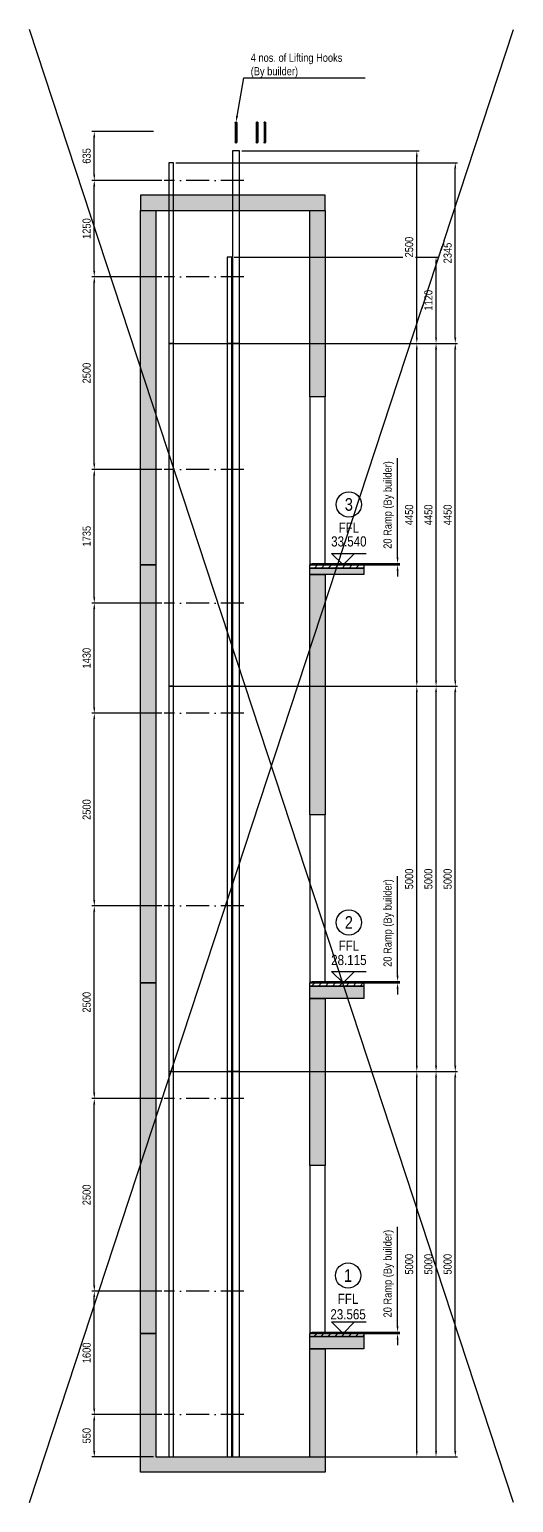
# Model space of a CAD drawing. Header units: millimetres. Extents: x -19123 to 6196, y -4552 to 15123.
# Drawn here: x -19123 to -12832, y -3994 to 15123 of the extents above; entities that cross this region are included whole.
import ezdxf
from ezdxf import colors
from ezdxf.entities.mleader import LeaderData, LeaderLine
from ezdxf.enums import TextEntityAlignment as Align
from ezdxf.math import Vec2, Vec3

# ---------------------------------------------------------------- set-up
doc = ezdxf.new("R2010")
doc.units = ezdxf.units.MM
doc.header["$MEASUREMENT"] = 0
doc.linetypes.add('ACAD_ISO10W100', pattern=[18, 12, -3, 0, -3])
doc.linetypes.add('HIDDEN', pattern=[9.525, 6.35, -3.175])
doc.layers.get('Defpoints').update_dxf_attribs({"color": 250})
for name, color, linetype in [('CONT_25', 1, 'Continuous'), ('CONT_35', 2, 'Continuous'), ('CONT_50', 5, 'Continuous'), ('CONT_70', 4, 'Continuous'), ('DASHD_35', 2, 'ACAD_ISO10W100'), ('DIM_35', 7, 'Continuous'), ('HATCH_35', 2, 'Continuous'), ('TEXT_35', 2, 'Continuous')]:
    doc.layers.add(name, color=color, linetype=linetype)
doc.styles.add('ARIAL-N', font='ARIALN.TTF')
doc.dimstyles.new('KONE_30', dxfattribs={"dimscale": 30, "dimtxt": 3.5, "dimasz": 2.5, "dimexe": 1, "dimexo": 1, "dimgap": 1.5, "dimtad": 1, "dimdec": 0, "dimzin": 0, "dimdsep": 46, "dimtxsty": 'ARIAL-N', "dimcen": 0, "dimclrd": 256, "dimclre": 256, "dimclrt": 256, "dimadec": 1, "dimazin": 3, "dimtfac": 1, "dimtdec": 0, "dimtmove": 0, "dimatfit": 0, "dimfxl": 1, "dimtfill": 1, "dimtolj": 1, "dimtzin": 0, "dimarcsym": 0})
pattern_1 = [(50, (-16480.07, -4600.6), (364.3693, -31.878), [38.1, -419.1]), (355, (-16480.07, -4600.6), (-70.487, 382.114), [30.48, -335.281]), (100.4514, (-16449.7, -4603.25), (293.8825, 350.2355), [32.38, -356.1805]), (46.1842, (-16480.07, -4499), (542.158, -84.085), [57.15, -628.65]), (96.6356, (-16434.9, -4506), (474.808, 494.852), [48.57, -534.271]), (351.184, (-16480.07, -4499), (474.808, 494.852), [45.72, -502.92]), (21, (-16429.27, -4524.4), (303.229, -204.5304), [38.1, -419.1]), (326, (-16429.27, -4524.4), (123.604, 368.376), [30.48, -335.28]), (71.4514, (-16404, -4541.44), (426.833, 163.8455), [32.38, -356.18]), (37.5, (-16480.07, -4600.6), (6.1772, 169.1101), [0, -331.216, 0, -340.36, 0, -336.55]), (7.5, (-16480.07, -4600.6), (133.6393, 200.3611), [0, -194.056, 0, -323.596, 0, -128.27]), (327.5, (-16593.35, -4600.6), (271.1812, -11.4575), [0, -127, 0, -396.24, 0, -525.78]), (317.5, (-16644.15, -4600.6), (296.2584, 50.853), [0, -165.1, 0, -263.144, 0, -373.38])]

# ---------------------------------------------------------------- blocks, each defined once
blk = doc.blocks.new('*D34')
at = {"layer": 'Defpoints', "color": 0, "transparency": 16777216}
for p in [(-16395, 1599), (-14090, 1599), (-16484, -3401)]:
    blk.add_point(p, dxfattribs=at)
at = {"layer": 'DIM_35', "lineweight": -2, "transparency": 16777216}
for p, q in [((-16365, 1599), (-14060, 1599)), ((-14090, -3326), (-14090, 1524)), ((-16454, -3401), (-14060, -3401))]:
    blk.add_line(p, q, dxfattribs=at)
at = {"layer": 'DIM_35', "transparency": 16777216}
for points in [[(-14102, 1524), (-14077, 1524), (-14090, 1599)], [(-14102, -3326), (-14077, -3326), (-14090, -3401)]]:
    blk.add_solid(points, dxfattribs=at)
at = {"layer": 'DIM_35', "transparency": 16777216, "insert": (-14189, -901), "char_height": 105, "attachment_point": 5, "rotation": 90, "style": 'ARIAL-N', "bg_fill": 3, "box_fill_scale": 1.25, "bg_fill_color": 256, "bg_fill_true_color": 13158600, "bg_fill_transparency": 0}
blk.add_mtext('\\A1;5000', dxfattribs=at)
blk = doc.blocks.new('*D35')
at = {"layer": 'Defpoints', "color": 0, "transparency": 16777216}
for p in [(-16395, 6599), (-14090, 6599), (-16484, 1599)]:
    blk.add_point(p, dxfattribs=at)
at = {"layer": 'DIM_35', "lineweight": -2, "transparency": 16777216}
for p, q in [((-16365, 6599), (-14060, 6599)), ((-14090, 1674), (-14090, 6524)), ((-16454, 1599), (-14060, 1599))]:
    blk.add_line(p, q, dxfattribs=at)
at = {"layer": 'DIM_35', "transparency": 16777216}
for points in [[(-14102, 6524), (-14077, 6524), (-14090, 6599)], [(-14102, 1674), (-14077, 1674), (-14090, 1599)]]:
    blk.add_solid(points, dxfattribs=at)
at = {"layer": 'DIM_35', "transparency": 16777216, "insert": (-14189, 4099), "char_height": 105, "attachment_point": 5, "rotation": 90, "style": 'ARIAL-N', "bg_fill": 3, "box_fill_scale": 1.25, "bg_fill_color": 256, "bg_fill_true_color": 13158600, "bg_fill_transparency": 0}
blk.add_mtext('\\A1;5000', dxfattribs=at)
blk = doc.blocks.new('*D36')
at = {"layer": 'Defpoints', "color": 0, "transparency": 16777216}
for p in [(-16395, 11049), (-14090, 11049), (-16484, 6599)]:
    blk.add_point(p, dxfattribs=at)
at = {"layer": 'DIM_35', "lineweight": -2, "transparency": 16777216}
for p, q in [((-16365, 11049), (-14060, 11049)), ((-14090, 6674), (-14090, 10974)), ((-16454, 6599), (-14060, 6599))]:
    blk.add_line(p, q, dxfattribs=at)
at = {"layer": 'DIM_35', "transparency": 16777216}
for points in [[(-14102, 10974), (-14077, 10974), (-14090, 11049)], [(-14102, 6674), (-14077, 6674), (-14090, 6599)]]:
    blk.add_solid(points, dxfattribs=at)
at = {"layer": 'DIM_35', "transparency": 16777216, "insert": (-14189, 8824), "char_height": 105, "attachment_point": 5, "rotation": 90, "style": 'ARIAL-N', "bg_fill": 3, "box_fill_scale": 1.25, "bg_fill_color": 256, "bg_fill_true_color": 13158600, "bg_fill_transparency": 0}
blk.add_mtext('\\A1;4450', dxfattribs=at)
blk = doc.blocks.new('*D38')
at = {"layer": 'Defpoints', "color": 0, "transparency": 16777216}
for p in [(-16492, 1599), (-13840, 1599), (-16552, -3401)]:
    blk.add_point(p, dxfattribs=at)
at = {"layer": 'DIM_35', "lineweight": -2, "transparency": 16777216}
for p, q in [((-16462, 1599), (-13810, 1599)), ((-13840, -3326), (-13840, 1524)), ((-16522, -3401), (-13810, -3401))]:
    blk.add_line(p, q, dxfattribs=at)
at = {"layer": 'DIM_35', "transparency": 16777216}
for points in [[(-13852, 1524), (-13827, 1524), (-13840, 1599)], [(-13852, -3326), (-13827, -3326), (-13840, -3401)]]:
    blk.add_solid(points, dxfattribs=at)
at = {"layer": 'DIM_35', "transparency": 16777216, "insert": (-13939, -901), "char_height": 105, "attachment_point": 5, "rotation": 90, "style": 'ARIAL-N', "bg_fill": 3, "box_fill_scale": 1.25, "bg_fill_color": 256, "bg_fill_true_color": 13158600, "bg_fill_transparency": 0}
blk.add_mtext('\\A1;5000', dxfattribs=at)
blk = doc.blocks.new('*D39')
at = {"layer": 'Defpoints', "color": 0, "transparency": 16777216}
for p in [(-16492, 6599), (-13840, 6599), (-16552, 1599)]:
    blk.add_point(p, dxfattribs=at)
at = {"layer": 'DIM_35', "lineweight": -2, "transparency": 16777216}
for p, q in [((-16462, 6599), (-13810, 6599)), ((-13840, 1674), (-13840, 6524)), ((-16522, 1599), (-13810, 1599))]:
    blk.add_line(p, q, dxfattribs=at)
at = {"layer": 'DIM_35', "transparency": 16777216}
for points in [[(-13852, 6524), (-13827, 6524), (-13840, 6599)], [(-13852, 1674), (-13827, 1674), (-13840, 1599)]]:
    blk.add_solid(points, dxfattribs=at)
at = {"layer": 'DIM_35', "transparency": 16777216, "insert": (-13939, 4099), "char_height": 105, "attachment_point": 5, "rotation": 90, "style": 'ARIAL-N', "bg_fill": 3, "box_fill_scale": 1.25, "bg_fill_color": 256, "bg_fill_true_color": 13158600, "bg_fill_transparency": 0}
blk.add_mtext('\\A1;5000', dxfattribs=at)
blk = doc.blocks.new('*D40')
at = {"layer": 'Defpoints', "color": 0, "transparency": 16777216}
for p in [(-16492, 11049), (-13840, 11049), (-16552, 6599)]:
    blk.add_point(p, dxfattribs=at)
at = {"layer": 'DIM_35', "lineweight": -2, "transparency": 16777216}
for p, q in [((-16462, 11049), (-13810, 11049)), ((-13840, 6674), (-13840, 10974)), ((-16522, 6599), (-13810, 6599))]:
    blk.add_line(p, q, dxfattribs=at)
at = {"layer": 'DIM_35', "transparency": 16777216}
for points in [[(-13852, 10974), (-13827, 10974), (-13840, 11049)], [(-13852, 6674), (-13827, 6674), (-13840, 6599)]]:
    blk.add_solid(points, dxfattribs=at)
at = {"layer": 'DIM_35', "transparency": 16777216, "insert": (-13939, 8824), "char_height": 105, "attachment_point": 5, "rotation": 90, "style": 'ARIAL-N', "bg_fill": 3, "box_fill_scale": 1.25, "bg_fill_color": 256, "bg_fill_true_color": 13158600, "bg_fill_transparency": 0}
blk.add_mtext('\\A1;4450', dxfattribs=at)
blk = doc.blocks.new('*D41')
at = {"layer": 'Defpoints', "color": 0, "transparency": 16777216}
for p in [(-16492, 12169), (-13840, 12169), (-16552, 11049)]:
    blk.add_point(p, dxfattribs=at)
at = {"layer": 'DIM_35', "lineweight": -2, "transparency": 16777216}
for p, q in [((-16462, 12169), (-13810, 12169)), ((-13840, 11124), (-13840, 12094)), ((-16522, 11049), (-13810, 11049))]:
    blk.add_line(p, q, dxfattribs=at)
at = {"layer": 'DIM_35', "transparency": 16777216}
for points in [[(-13852, 12094), (-13827, 12094), (-13840, 12169)], [(-13852, 11124), (-13827, 11124), (-13840, 11049)]]:
    blk.add_solid(points, dxfattribs=at)
at = {"layer": 'DIM_35', "transparency": 16777216, "insert": (-13939, 11609), "char_height": 105, "attachment_point": 5, "rotation": 90, "style": 'ARIAL-N', "bg_fill": 3, "box_fill_scale": 1.25, "bg_fill_color": 256, "bg_fill_true_color": 13158600, "bg_fill_transparency": 0}
blk.add_mtext('\\A1;1120', dxfattribs=at)
blk = doc.blocks.new('*D42')
at = {"layer": 'Defpoints', "color": 0, "transparency": 16777216}
for p in [(-17252, 1599), (-13590, 1599), (-17312, -3401)]:
    blk.add_point(p, dxfattribs=at)
at = {"layer": 'DIM_35', "lineweight": -2, "transparency": 16777216}
for p, q in [((-17222, 1599), (-13560, 1599)), ((-13590, -3326), (-13590, 1524)), ((-17282, -3401), (-13560, -3401))]:
    blk.add_line(p, q, dxfattribs=at)
at = {"layer": 'DIM_35', "transparency": 16777216}
for points in [[(-13602, 1524), (-13577, 1524), (-13590, 1599)], [(-13602, -3326), (-13577, -3326), (-13590, -3401)]]:
    blk.add_solid(points, dxfattribs=at)
at = {"layer": 'DIM_35', "transparency": 16777216, "insert": (-13689, -901), "char_height": 105, "attachment_point": 5, "rotation": 90, "style": 'ARIAL-N', "bg_fill": 3, "box_fill_scale": 1.25, "bg_fill_color": 256, "bg_fill_true_color": 13158600, "bg_fill_transparency": 0}
blk.add_mtext('\\A1;5000', dxfattribs=at)
blk = doc.blocks.new('*D43')
at = {"layer": 'Defpoints', "color": 0, "transparency": 16777216}
for p in [(-17252, 6599), (-13590, 6599), (-17312, 1599)]:
    blk.add_point(p, dxfattribs=at)
at = {"layer": 'DIM_35', "lineweight": -2, "transparency": 16777216}
for p, q in [((-17222, 6599), (-13560, 6599)), ((-13590, 1674), (-13590, 6524)), ((-17282, 1599), (-13560, 1599))]:
    blk.add_line(p, q, dxfattribs=at)
at = {"layer": 'DIM_35', "transparency": 16777216}
for points in [[(-13602, 6524), (-13577, 6524), (-13590, 6599)], [(-13602, 1674), (-13577, 1674), (-13590, 1599)]]:
    blk.add_solid(points, dxfattribs=at)
at = {"layer": 'DIM_35', "transparency": 16777216, "insert": (-13689, 4099), "char_height": 105, "attachment_point": 5, "rotation": 90, "style": 'ARIAL-N', "bg_fill": 3, "box_fill_scale": 1.25, "bg_fill_color": 256, "bg_fill_true_color": 13158600, "bg_fill_transparency": 0}
blk.add_mtext('\\A1;5000', dxfattribs=at)
blk = doc.blocks.new('*D44')
at = {"layer": 'Defpoints', "color": 0, "transparency": 16777216}
for p in [(-17252, 11049), (-13590, 11049), (-17312, 6599)]:
    blk.add_point(p, dxfattribs=at)
at = {"layer": 'DIM_35', "lineweight": -2, "transparency": 16777216}
for p, q in [((-17222, 11049), (-13560, 11049)), ((-13590, 6674), (-13590, 10974)), ((-17282, 6599), (-13560, 6599))]:
    blk.add_line(p, q, dxfattribs=at)
at = {"layer": 'DIM_35', "transparency": 16777216}
for points in [[(-13602, 10974), (-13577, 10974), (-13590, 11049)], [(-13602, 6674), (-13577, 6674), (-13590, 6599)]]:
    blk.add_solid(points, dxfattribs=at)
at = {"layer": 'DIM_35', "transparency": 16777216, "insert": (-13689, 8824), "char_height": 105, "attachment_point": 5, "rotation": 90, "style": 'ARIAL-N', "bg_fill": 3, "box_fill_scale": 1.25, "bg_fill_color": 256, "bg_fill_true_color": 13158600, "bg_fill_transparency": 0}
blk.add_mtext('\\A1;4450', dxfattribs=at)
blk = doc.blocks.new('*D45')
at = {"layer": 'Defpoints', "color": 0, "transparency": 16777216}
for p in [(-17252, 13394), (-13590, 13394), (-17312, 11049)]:
    blk.add_point(p, dxfattribs=at)
at = {"layer": 'DIM_35', "lineweight": -2, "transparency": 16777216}
for p, q in [((-17222, 13394), (-13560, 13394)), ((-13590, 11124), (-13590, 13319)), ((-17282, 11049), (-13560, 11049))]:
    blk.add_line(p, q, dxfattribs=at)
at = {"layer": 'DIM_35', "transparency": 16777216}
for points in [[(-13602, 13319), (-13577, 13319), (-13590, 13394)], [(-13602, 11124), (-13577, 11124), (-13590, 11049)]]:
    blk.add_solid(points, dxfattribs=at)
at = {"layer": 'DIM_35', "transparency": 16777216, "insert": (-13689, 12222), "char_height": 105, "attachment_point": 5, "rotation": 90, "style": 'ARIAL-N', "bg_fill": 3, "box_fill_scale": 1.25, "bg_fill_color": 256, "bg_fill_true_color": 13158600, "bg_fill_transparency": 0}
blk.add_mtext('\\A1;2345', dxfattribs=at)
blk = doc.blocks.new('*D46')
at = {"layer": 'Defpoints', "color": 0, "transparency": 16777216}
for p in [(-18280, -2851), (-17372, -2851), (-17480, -3401)]:
    blk.add_point(p, dxfattribs=at)
at = {"layer": 'DIM_35', "lineweight": -2, "transparency": 16777216}
for p, q in [((-17402, -2851), (-18310, -2851)), ((-18280, -3326), (-18280, -2926)), ((-17510, -3401), (-18310, -3401))]:
    blk.add_line(p, q, dxfattribs=at)
at = {"layer": 'DIM_35', "transparency": 16777216}
for points in [[(-18293, -2926), (-18268, -2926), (-18280, -2851)], [(-18293, -3326), (-18268, -3326), (-18280, -3401)]]:
    blk.add_solid(points, dxfattribs=at)
at = {"layer": 'DIM_35', "transparency": 16777216, "insert": (-18379, -3126), "char_height": 105, "attachment_point": 5, "rotation": 90, "style": 'ARIAL-N', "bg_fill": 3, "box_fill_scale": 1.25, "bg_fill_color": 256, "bg_fill_true_color": 13158600, "bg_fill_transparency": 0}
blk.add_mtext('\\A1;550', dxfattribs=at)
blk = doc.blocks.new('*D47')
at = {"layer": 'Defpoints', "color": 0, "transparency": 16777216}
for p in [(-18280, -1251), (-17372, -1251), (-17372, -2851)]:
    blk.add_point(p, dxfattribs=at)
at = {"layer": 'DIM_35', "lineweight": -2, "transparency": 16777216}
for p, q in [((-17402, -1251), (-18310, -1251)), ((-18280, -2776), (-18280, -1326)), ((-17402, -2851), (-18310, -2851))]:
    blk.add_line(p, q, dxfattribs=at)
at = {"layer": 'DIM_35', "transparency": 16777216}
for points in [[(-18293, -1326), (-18268, -1326), (-18280, -1251)], [(-18293, -2776), (-18268, -2776), (-18280, -2851)]]:
    blk.add_solid(points, dxfattribs=at)
at = {"layer": 'DIM_35', "transparency": 16777216, "insert": (-18379, -2051), "char_height": 105, "attachment_point": 5, "rotation": 90, "style": 'ARIAL-N', "bg_fill": 3, "box_fill_scale": 1.25, "bg_fill_color": 256, "bg_fill_true_color": 13158600, "bg_fill_transparency": 0}
blk.add_mtext('\\A1;1600', dxfattribs=at)
blk = doc.blocks.new('*D48')
at = {"layer": 'Defpoints', "color": 0, "transparency": 16777216}
for p in [(-18280, 1249), (-17372, 1249), (-17372, -1251)]:
    blk.add_point(p, dxfattribs=at)
at = {"layer": 'DIM_35', "lineweight": -2, "transparency": 16777216}
for p, q in [((-17402, 1249), (-18310, 1249)), ((-18280, -1176), (-18280, 1174)), ((-17402, -1251), (-18310, -1251))]:
    blk.add_line(p, q, dxfattribs=at)
at = {"layer": 'DIM_35', "transparency": 16777216}
for points in [[(-18293, 1174), (-18268, 1174), (-18280, 1249)], [(-18293, -1176), (-18268, -1176), (-18280, -1251)]]:
    blk.add_solid(points, dxfattribs=at)
at = {"layer": 'DIM_35', "transparency": 16777216, "insert": (-18379, -1), "char_height": 105, "attachment_point": 5, "rotation": 90, "style": 'ARIAL-N', "bg_fill": 3, "box_fill_scale": 1.25, "bg_fill_color": 256, "bg_fill_true_color": 13158600, "bg_fill_transparency": 0}
blk.add_mtext('\\A1;2500', dxfattribs=at)
blk = doc.blocks.new('*D49')
at = {"layer": 'Defpoints', "color": 0, "transparency": 16777216}
for p in [(-18280, 3749), (-17372, 3749), (-17372, 1249)]:
    blk.add_point(p, dxfattribs=at)
at = {"layer": 'DIM_35', "lineweight": -2, "transparency": 16777216}
for p, q in [((-17402, 3749), (-18310, 3749)), ((-18280, 1324), (-18280, 3674)), ((-17402, 1249), (-18310, 1249))]:
    blk.add_line(p, q, dxfattribs=at)
at = {"layer": 'DIM_35', "transparency": 16777216}
for points in [[(-18293, 3674), (-18268, 3674), (-18280, 3749)], [(-18293, 1324), (-18268, 1324), (-18280, 1249)]]:
    blk.add_solid(points, dxfattribs=at)
at = {"layer": 'DIM_35', "transparency": 16777216, "insert": (-18379, 2499), "char_height": 105, "attachment_point": 5, "rotation": 90, "style": 'ARIAL-N', "bg_fill": 3, "box_fill_scale": 1.25, "bg_fill_color": 256, "bg_fill_true_color": 13158600, "bg_fill_transparency": 0}
blk.add_mtext('\\A1;2500', dxfattribs=at)
blk = doc.blocks.new('*D50')
at = {"layer": 'Defpoints', "color": 0, "transparency": 16777216}
for p in [(-18280, 6249), (-17372, 6249), (-17372, 3749)]:
    blk.add_point(p, dxfattribs=at)
at = {"layer": 'DIM_35', "lineweight": -2, "transparency": 16777216}
for p, q in [((-17402, 6249), (-18310, 6249)), ((-18280, 3824), (-18280, 6174)), ((-17402, 3749), (-18310, 3749))]:
    blk.add_line(p, q, dxfattribs=at)
at = {"layer": 'DIM_35', "transparency": 16777216}
for points in [[(-18293, 6174), (-18268, 6174), (-18280, 6249)], [(-18293, 3824), (-18268, 3824), (-18280, 3749)]]:
    blk.add_solid(points, dxfattribs=at)
at = {"layer": 'DIM_35', "transparency": 16777216, "insert": (-18379, 4999), "char_height": 105, "attachment_point": 5, "rotation": 90, "style": 'ARIAL-N', "bg_fill": 3, "box_fill_scale": 1.25, "bg_fill_color": 256, "bg_fill_true_color": 13158600, "bg_fill_transparency": 0}
blk.add_mtext('\\A1;2500', dxfattribs=at)
blk = doc.blocks.new('*D51')
at = {"layer": 'Defpoints', "color": 0, "transparency": 16777216}
for p in [(-18280, 7679), (-17372, 7679), (-17372, 6249)]:
    blk.add_point(p, dxfattribs=at)
at = {"layer": 'DIM_35', "lineweight": -2, "transparency": 16777216}
for p, q in [((-17402, 7679), (-18310, 7679)), ((-18280, 6324), (-18280, 7604)), ((-17402, 6249), (-18310, 6249))]:
    blk.add_line(p, q, dxfattribs=at)
at = {"layer": 'DIM_35', "transparency": 16777216}
for points in [[(-18293, 7604), (-18268, 7604), (-18280, 7679)], [(-18293, 6324), (-18268, 6324), (-18280, 6249)]]:
    blk.add_solid(points, dxfattribs=at)
at = {"layer": 'DIM_35', "transparency": 16777216, "insert": (-18379, 6964), "char_height": 105, "attachment_point": 5, "rotation": 90, "style": 'ARIAL-N', "bg_fill": 3, "box_fill_scale": 1.25, "bg_fill_color": 256, "bg_fill_true_color": 13158600, "bg_fill_transparency": 0}
blk.add_mtext('\\A1;1430', dxfattribs=at)
blk = doc.blocks.new('*D52')
at = {"layer": 'Defpoints', "color": 0, "transparency": 16777216}
for p in [(-18280, 9414), (-17372, 9414), (-17372, 7679)]:
    blk.add_point(p, dxfattribs=at)
at = {"layer": 'DIM_35', "lineweight": -2, "transparency": 16777216}
for p, q in [((-17402, 9414), (-18310, 9414)), ((-18280, 7754), (-18280, 9339)), ((-17402, 7679), (-18310, 7679))]:
    blk.add_line(p, q, dxfattribs=at)
at = {"layer": 'DIM_35', "transparency": 16777216}
for points in [[(-18293, 9339), (-18268, 9339), (-18280, 9414)], [(-18293, 7754), (-18268, 7754), (-18280, 7679)]]:
    blk.add_solid(points, dxfattribs=at)
at = {"layer": 'DIM_35', "transparency": 16777216, "insert": (-18379, 8547), "char_height": 105, "attachment_point": 5, "rotation": 90, "style": 'ARIAL-N', "bg_fill": 3, "box_fill_scale": 1.25, "bg_fill_color": 256, "bg_fill_true_color": 13158600, "bg_fill_transparency": 0}
blk.add_mtext('\\A1;1735', dxfattribs=at)
blk = doc.blocks.new('*D53')
at = {"layer": 'Defpoints', "color": 0, "transparency": 16777216}
for p in [(-18280, 11914), (-17372, 11914), (-17372, 9414)]:
    blk.add_point(p, dxfattribs=at)
at = {"layer": 'DIM_35', "lineweight": -2, "transparency": 16777216}
for p, q in [((-17402, 11914), (-18310, 11914)), ((-18280, 9489), (-18280, 11839)), ((-17402, 9414), (-18310, 9414))]:
    blk.add_line(p, q, dxfattribs=at)
at = {"layer": 'DIM_35', "transparency": 16777216}
for points in [[(-18293, 11839), (-18268, 11839), (-18280, 11914)], [(-18293, 9489), (-18268, 9489), (-18280, 9414)]]:
    blk.add_solid(points, dxfattribs=at)
at = {"layer": 'DIM_35', "transparency": 16777216, "insert": (-18379, 10664), "char_height": 105, "attachment_point": 5, "rotation": 90, "style": 'ARIAL-N', "bg_fill": 3, "box_fill_scale": 1.25, "bg_fill_color": 256, "bg_fill_true_color": 13158600, "bg_fill_transparency": 0}
blk.add_mtext('\\A1;2500', dxfattribs=at)
blk = doc.blocks.new('*D54')
at = {"layer": 'Defpoints', "color": 0, "transparency": 16777216}
for p in [(-18280, 13164), (-17372, 13164), (-17372, 11914)]:
    blk.add_point(p, dxfattribs=at)
at = {"layer": 'DIM_35', "lineweight": -2, "transparency": 16777216}
for p, q in [((-17402, 13164), (-18310, 13164)), ((-18280, 11989), (-18280, 13089)), ((-17402, 11914), (-18310, 11914))]:
    blk.add_line(p, q, dxfattribs=at)
at = {"layer": 'DIM_35', "transparency": 16777216}
for points in [[(-18293, 13089), (-18268, 13089), (-18280, 13164)], [(-18293, 11989), (-18268, 11989), (-18280, 11914)]]:
    blk.add_solid(points, dxfattribs=at)
at = {"layer": 'DIM_35', "transparency": 16777216, "insert": (-18379, 12539), "char_height": 105, "attachment_point": 5, "rotation": 90, "style": 'ARIAL-N', "bg_fill": 3, "box_fill_scale": 1.25, "bg_fill_color": 256, "bg_fill_true_color": 13158600, "bg_fill_transparency": 0}
blk.add_mtext('\\A1;1250', dxfattribs=at)
blk = doc.blocks.new('*D55')
at = {"layer": 'Defpoints', "color": 0, "transparency": 16777216}
for p in [(-18280, 13799), (-17480, 13799), (-17372, 13164)]:
    blk.add_point(p, dxfattribs=at)
at = {"layer": 'DIM_35', "lineweight": -2, "transparency": 16777216}
for p, q in [((-17510, 13799), (-18310, 13799)), ((-18280, 13239), (-18280, 13724)), ((-17402, 13164), (-18310, 13164))]:
    blk.add_line(p, q, dxfattribs=at)
at = {"layer": 'DIM_35', "transparency": 16777216}
for points in [[(-18293, 13724), (-18268, 13724), (-18280, 13799)], [(-18293, 13239), (-18268, 13239), (-18280, 13164)]]:
    blk.add_solid(points, dxfattribs=at)
at = {"layer": 'DIM_35', "transparency": 16777216, "insert": (-18379, 13482), "char_height": 105, "attachment_point": 5, "rotation": 90, "style": 'ARIAL-N', "bg_fill": 3, "box_fill_scale": 1.25, "bg_fill_color": 256, "bg_fill_true_color": 13158600, "bg_fill_transparency": 0}
blk.add_mtext('\\A1;635', dxfattribs=at)
blk = doc.blocks.new('*D56')
at = {"layer": 'Defpoints', "color": 0, "transparency": 16777216}
for p in [(-15480, -1781), (-15480, -1801), (-14340, -1781)]:
    blk.add_point(p, dxfattribs=at)
at = {"layer": 'DIM_35', "lineweight": -2, "transparency": 16777216}
for p, q in [((-14340, -1706), (-14340, -415)), ((-15450, -1781), (-14310, -1781)), ((-15450, -1801), (-14310, -1801)), ((-14340, -1801), (-14340, -1781)), ((-14340, -1876), (-14340, -1951))]:
    blk.add_line(p, q, dxfattribs=at)
at = {"layer": 'DIM_35', "transparency": 16777216}
for points in [[(-14352, -1706), (-14327, -1706), (-14340, -1781)], [(-14352, -1876), (-14327, -1876), (-14340, -1801)]]:
    blk.add_solid(points, dxfattribs=at)
at = {"layer": 'DIM_35', "transparency": 16777216, "insert": (-14454, -1023), "char_height": 105, "attachment_point": 5, "rotation": 90, "style": 'ARIAL-N', "bg_fill": 3, "box_fill_scale": 1.25, "bg_fill_color": 256, "bg_fill_true_color": 13158600, "bg_fill_transparency": 0}
blk.add_mtext('\\A1;20 Ramp (By builder)', dxfattribs=at)
blk = doc.blocks.new('*D57')
at = {"layer": 'Defpoints', "color": 0, "transparency": 16777216}
for p in [(-15480, 2769), (-15480, 2749), (-14340, 2769)]:
    blk.add_point(p, dxfattribs=at)
at = {"layer": 'DIM_35', "lineweight": -2, "transparency": 16777216}
for p, q in [((-14340, 2844), (-14340, 4135)), ((-15450, 2769), (-14310, 2769)), ((-15450, 2749), (-14310, 2749)), ((-14340, 2749), (-14340, 2769)), ((-14340, 2674), (-14340, 2599))]:
    blk.add_line(p, q, dxfattribs=at)
at = {"layer": 'DIM_35', "transparency": 16777216}
for points in [[(-14352, 2844), (-14327, 2844), (-14340, 2769)], [(-14352, 2674), (-14327, 2674), (-14340, 2749)]]:
    blk.add_solid(points, dxfattribs=at)
at = {"layer": 'DIM_35', "transparency": 16777216, "insert": (-14454, 3527), "char_height": 105, "attachment_point": 5, "rotation": 90, "style": 'ARIAL-N', "bg_fill": 3, "box_fill_scale": 1.25, "bg_fill_color": 256, "bg_fill_true_color": 13158600, "bg_fill_transparency": 0}
blk.add_mtext('\\A1;20 Ramp (By builder)', dxfattribs=at)
blk = doc.blocks.new('*D58')
at = {"layer": 'Defpoints', "color": 0, "transparency": 16777216}
for p in [(-15480, 8194), (-15480, 8174), (-14340, 8194)]:
    blk.add_point(p, dxfattribs=at)
at = {"layer": 'DIM_35', "lineweight": -2, "transparency": 16777216}
for p, q in [((-14340, 8269), (-14340, 9560)), ((-15450, 8194), (-14310, 8194)), ((-15450, 8174), (-14310, 8174)), ((-14340, 8174), (-14340, 8194)), ((-14340, 8099), (-14340, 8024))]:
    blk.add_line(p, q, dxfattribs=at)
at = {"layer": 'DIM_35', "transparency": 16777216}
for points in [[(-14352, 8269), (-14327, 8269), (-14340, 8194)], [(-14352, 8099), (-14327, 8099), (-14340, 8174)]]:
    blk.add_solid(points, dxfattribs=at)
at = {"layer": 'DIM_35', "transparency": 16777216, "insert": (-14454, 8952), "char_height": 105, "attachment_point": 5, "rotation": 90, "style": 'ARIAL-N', "bg_fill": 3, "box_fill_scale": 1.25, "bg_fill_color": 256, "bg_fill_true_color": 13158600, "bg_fill_transparency": 0}
blk.add_mtext('\\A1;20 Ramp (By builder)', dxfattribs=at)
blk = doc.blocks.new('lifting eye')
at = {"color": 8, "linetype": 'HIDDEN'}
for p, q in [((-10, 115), (-10, 0)), ((0, 125), (0, 125)), ((10, 115), (10, 0))]:
    blk.add_line(p, q, dxfattribs=at)
for p, q in [((-10, 0), (-10, -140)), ((10, 0), (10, -140)), ((0, -150), (0, -150))]:
    blk.add_line(p, q)
for start, end in [(90, 180), (0, 90)]:
    blk.add_arc((0, 115), 10, start, end, dxfattribs=at)
for start, end in [(180, 270), (270, 0)]:
    blk.add_arc((0, -140), 10, start, end)
at = {"layer": 'Defpoints'}
blk.add_line((0, 125), (0, -150), dxfattribs=at)
blk = doc.blocks.new('*D37')
at = {"layer": 'Defpoints', "color": 0, "transparency": 16777216}
for p in [(-16395, 13549), (-14090, 13549), (-16484, 11049)]:
    blk.add_point(p, dxfattribs=at)
at = {"layer": 'DIM_35', "lineweight": -2, "transparency": 16777216}
for p, q in [((-16365, 13549), (-14060, 13549)), ((-14090, 11124), (-14090, 13474)), ((-16454, 11049), (-14060, 11049))]:
    blk.add_line(p, q, dxfattribs=at)
at = {"layer": 'DIM_35', "transparency": 16777216}
for points in [[(-14102, 13474), (-14077, 13474), (-14090, 13549)], [(-14102, 11124), (-14077, 11124), (-14090, 11049)]]:
    blk.add_solid(points, dxfattribs=at)
at = {"layer": 'DIM_35', "transparency": 16777216, "insert": (-14189, 12299), "char_height": 105, "attachment_point": 5, "rotation": 90, "style": 'ARIAL-N', "bg_fill": 3, "box_fill_scale": 1.25, "bg_fill_color": 256, "bg_fill_true_color": 13158600, "bg_fill_transparency": 0}
blk.add_mtext('\\A1;2500', dxfattribs=at)

msp = doc.modelspace()

# ---------------------------------------------------------------- hatches: boundary and pattern name
at = {"layer": 'HATCH_35'}
h = msp.add_hatch(dxfattribs=at)
h.set_pattern_fill('AR-CONC', color=254, scale=2)
h.set_pattern_definition(pattern_1)
h.paths.add_polyline_path([(-17680.1, -3600.6), (-17680.1, -1800.6), (-17480.1, -1800.6), (-17480.1, -3400.6), (-15480.1, -3400.6), (-15480.1, -2000.6), (-15280.1, -2000.6), (-15280.1, -3600.6)])
h.paths.add_polyline_path([(-17480.1, -1800.6), (-17680.1, -1800.6), (-17680.1, 2749.4), (-17480.1, 2749.4)])
h.paths.add_polyline_path([(-17480.1, 2749.4), (-17680.1, 2749.4), (-17680.1, 8174.4), (-17480.1, 8174.4)])
h.paths.add_polyline_path([(-17480.1, 8174.4), (-17680.1, 8174.4), (-17680.1, 12774.4), (-17480.1, 12774.4)])
h.paths.add_polyline_path([(-17680.1, 12774.4), (-15280.1, 12774.4), (-15280.1, 12974.4), (-17680.1, 12974.4)])
h = msp.add_hatch(dxfattribs=at)
h.set_pattern_fill('AR-CONC', color=254, scale=2)
h.set_pattern_definition(pattern_1)
h.paths.add_polyline_path([(-15280.1, 379.4), (-15480.1, 379.4), (-15480.1, 2549.4), (-15280.1, 2549.4)])
h.paths.add_polyline_path([(-15280.1, 4929.4), (-15480.1, 4929.4), (-15480.1, 8049.4), (-15280.1, 8049.4)])
h.paths.add_polyline_path([(-15280.1, 10354.4), (-15480.1, 10354.4), (-15480.1, 12774.4), (-15280.1, 12774.4)])
h = msp.add_hatch(dxfattribs=at)
h.set_pattern_fill('ANSI31', color=254, scale=20)
h.set_pattern_definition([(45, (-16480.07, -4600.595), (-44.90128, 44.90128), [])])
h.paths.add_polyline_path([(-15480.1, -1800.6), (-14780.1, -1800.6), (-14780.1, -1840.6), (-15480.1, -1840.6)])
h.paths.add_polyline_path([(-15480.1, 2749.4), (-14780.1, 2749.4), (-14780.1, 2709.4), (-15480.1, 2709.4)])
h.paths.add_polyline_path([(-15480.1, 8174.4), (-14780.1, 8174.4), (-14780.1, 8134.4), (-15480.1, 8134.4)])
h = msp.add_hatch(dxfattribs=at)
h.set_pattern_fill('AR-CONC', color=254, scale=2)
h.set_pattern_definition(pattern_1)
h.paths.add_polyline_path([(-15480.1, -1840.6), (-14780.1, -1840.6), (-14780.1, -2000.6), (-15480.1, -2000.6)])
h.paths.add_polyline_path([(-15480.1, 2709.4), (-14780.1, 2709.4), (-14780.1, 2549.4), (-15480.1, 2549.4)])
h.paths.add_polyline_path([(-15480.1, 8134.4), (-14780.1, 8134.4), (-14780.1, 8049.4), (-15480.1, 8049.4)])

# ---------------------------------------------------------------- linework, layer by layer
at = {"layer": 'CONT_25', "color": 4}
for points in [[(-17680.1, 12774.4), (-15280.1, 12774.4), (-15280.1, 12974.4), (-17680.1, 12974.4)], [(-17480.1, 8174.4), (-17680.1, 8174.4), (-17680.1, 12774.4), (-17480.1, 12774.4)], [(-15280.1, 10354.4), (-15480.1, 10354.4), (-15480.1, 12774.4), (-15280.1, 12774.4)], [(-15480.1, 8174.4), (-15280.1, 8174.4), (-15280.1, 10354.4), (-15480.1, 10354.4)], [(-17480.1, 2749.4), (-17680.1, 2749.4), (-17680.1, 8174.4), (-17480.1, 8174.4)], [(-15480.1, 8174.4), (-14780.1, 8174.4), (-14780.1, 8134.4), (-15480.1, 8134.4)], [(-15480.1, 8134.4), (-14780.1, 8134.4), (-14780.1, 8049.4), (-15480.1, 8049.4)], [(-15280.1, 4929.4), (-15480.1, 4929.4), (-15480.1, 8049.4), (-15280.1, 8049.4)], [(-15480.1, 2749.4), (-15280.1, 2749.4), (-15280.1, 4929.4), (-15480.1, 4929.4)], [(-17480.1, -1800.6), (-17680.1, -1800.6), (-17680.1, 2749.4), (-17480.1, 2749.4)], [(-15480.1, 2749.4), (-14780.1, 2749.4), (-14780.1, 2709.4), (-15480.1, 2709.4)], [(-15480.1, 2709.4), (-14780.1, 2709.4), (-14780.1, 2549.4), (-15480.1, 2549.4)], [(-15280.1, 379.4), (-15480.1, 379.4), (-15480.1, 2549.4), (-15280.1, 2549.4)], [(-15480.1, -1800.6), (-15280.1, -1800.6), (-15280.1, 379.4), (-15480.1, 379.4)], [(-17680.1, -3600.6), (-17680.1, -1800.6), (-17480.1, -1800.6), (-17480.1, -3400.6), (-15480.1, -3400.6), (-15480.1, -2000.6), (-15280.1, -2000.6), (-15280.1, -3600.6)], [(-15480.1, -1800.6), (-14780.1, -1800.6), (-14780.1, -1840.6), (-15480.1, -1840.6)], [(-15480.1, -1840.6), (-14780.1, -1840.6), (-14780.1, -2000.6), (-15480.1, -2000.6)]]:
    msp.add_lwpolyline(points, close=True, dxfattribs=at)
at = {"layer": 'CONT_50'}
for points in [[(-17312.1, 11049.4), (-17252.1, 11049.4), (-17252.1, 13394.4), (-17312.1, 13394.4)], [(-16484.1, 11049.4), (-16395.1, 11049.4), (-16395.1, 13549.4), (-16484.1, 13549.4)], [(-16552.1, 11049.4), (-16492.1, 11049.4), (-16492.1, 12169.4), (-16552.1, 12169.4)], [(-17312.1, 6599.4), (-17252.1, 6599.4), (-17252.1, 11049.4), (-17312.1, 11049.4)], [(-16552.1, 6599.4), (-16492.1, 6599.4), (-16492.1, 11049.4), (-16552.1, 11049.4)], [(-16484.1, 6599.4), (-16395.1, 6599.4), (-16395.1, 11049.4), (-16484.1, 11049.4)], [(-17312.1, 1599.4), (-17252.1, 1599.4), (-17252.1, 6599.4), (-17312.1, 6599.4)], [(-16552.1, 1599.4), (-16492.1, 1599.4), (-16492.1, 6599.4), (-16552.1, 6599.4)], [(-16484.1, 1599.4), (-16395.1, 1599.4), (-16395.1, 6599.4), (-16484.1, 6599.4)], [(-17312.1, -3400.6), (-17252.1, -3400.6), (-17252.1, 1599.4), (-17312.1, 1599.4)], [(-16552.1, -3400.6), (-16492.1, -3400.6), (-16492.1, 1599.4), (-16552.1, 1599.4)], [(-16484.1, -3400.6), (-16395.1, -3400.6), (-16395.1, 1599.4), (-16484.1, 1599.4)]]:
    msp.add_lwpolyline(points, close=True, dxfattribs=at)
at = {"layer": 'CONT_70'}
for p, q in [((-15480.1, 8194.4), (-15230.1, 8174.4)), ((-15480.1, 2769.4), (-15230.1, 2749.4)), ((-15480.1, -1780.6), (-15230.1, -1800.6))]:
    msp.add_line(p, q, dxfattribs=at)
at = {"layer": 'DASHD_35', "ltscale": 25}
for p, q in [((-16336.1, 13164.4), (-17372.1, 13164.4)), ((-16336.1, 11914.4), (-17372.1, 11914.4)), ((-16336.1, 9414.4), (-17372.1, 9414.4)), ((-16336.1, 7679.4), (-17372.1, 7679.4)), ((-16336.1, 6249.4), (-17372.1, 6249.4)), ((-16336.1, 3749.4), (-17372.1, 3749.4)), ((-16336.1, 1249.4), (-17372.1, 1249.4)), ((-16336.1, -1250.6), (-17372.1, -1250.6)), ((-16336.1, -2850.6), (-17372.1, -2850.6))]:
    msp.add_line(p, q, dxfattribs=at)

# ---------------------------------------------------------------- block references
at = {"layer": 'CONT_25', "xscale": -1, "rotation": 359.9999999999973}
for p in [(-16440.1, 13799.4), (-16165.1, 13799.4), (-16065.1, 13799.4)]:
    msp.add_blockref('lifting eye', p, dxfattribs=at)

# ---------------------------------------------------------------- next in the draw order: dimensions: what is measured, and where the dimension line sits
at = {"layer": 'DIM_35'}
dim = msp.add_linear_dim(base=(-14089.9, 1599.4), p1=(-16484.1, -3400.6), p2=(-16395.1, 1599.4), angle=90, dimstyle='KONE_30', dxfattribs=at)
dim.commit()
dim.dimension.update_dxf_attribs({"geometry": '*D34', "text_midpoint": (-14188.6, -900.6)})

# ---------------------------------------------------------------- next in the draw order: leaders
ml = msp.add_multileader_mtext('Standard')
ml.set_content('4 nos. of Lifting Hooks\\P(By builder)', color=256, style='ARIAL-N')
ml.set_leader_properties()
ml.build(insert=Vec2(0, 0))
ml.multileader.update_dxf_attribs({"text_left_attachment_type": 5, "text_right_attachment_type": 5, "dogleg_length": 1, "arrow_head_size": 75, "scale": 30})
ctx = ml.context
ctx.base_point, ctx.scale, ctx.char_height, ctx.arrow_head_size, ctx.landing_gap_size, ctx.plane_origin = Vec3(-16307.5, 14494.6), 30, 105, 75, 60, Vec3(-16369.6, 14277.2)
ctx.left_attachment, ctx.right_attachment = 5, 5
notes = []
notes.append((ctx, [(0, (1, 1, 0), (-16337.5, 14494.6), (1, 0), 30, [(0, [(-16437.9, 13924.2)], 0, [])])]))
ctx.mtext.insert, ctx.mtext.flow_direction = Vec3(-16247.5, 14809), 5
ctx.mtext.has_bg_fill, ctx.mtext.bg_color, ctx.mtext.bg_scale_factor, ctx.mtext.bg_transparency, ctx.mtext.use_window_bg_color = 1, -1023410167, 1.5, 0, 1
for ctx, leaders in notes:
    for number, flags, end, landing, length, lines in leaders:
        leader = LeaderData()
        leader.index, (leader.has_last_leader_line, leader.has_dogleg_vector, leader.attachment_direction) = number, flags
        leader.last_leader_point, leader.dogleg_vector, leader.dogleg_length = Vec3(end), Vec3(landing), length
        for number, points, colour, breaks in lines:
            line = LeaderLine()
            line.index, line.vertices, line.color, line.breaks = number, Vec3.list(points), colors.encode_raw_color(colour), breaks
            leader.lines.append(line)
        ctx.leaders.append(leader)

# ---------------------------------------------------------------- next in the draw order: dimensions: what is measured, and where the dimension line sits
dim = msp.add_linear_dim(base=(-14089.9, 6599.4), p1=(-16484.1, 1599.4), p2=(-16395.1, 6599.4), angle=90, dimstyle='KONE_30', dxfattribs=at)
dim.commit()
dim.dimension.update_dxf_attribs({"geometry": '*D35', "text_midpoint": (-14188.6, 4099.4)})

# ---------------------------------------------------------------- next in the draw order: dimensions: what is measured, and where the dimension line sits
for base, p1, p2, picture, middle in [((-14089.9, 11049.4), (-16484.1, 6599.4), (-16395.1, 11049.4), '*D36', (-14188.6, 8824.4)), ((-13839.9, 1599.4), (-16552.1, -3400.6), (-16492.1, 1599.4), '*D38', (-13938.6, -900.6))]:
    dim = msp.add_linear_dim(base=base, p1=p1, p2=p2, angle=90, dimstyle='KONE_30', dxfattribs=at)
    dim.commit()
    dim.dimension.update_dxf_attribs({"geometry": picture, "text_midpoint": middle})

# ---------------------------------------------------------------- next in the draw order: dimensions: what is measured, and where the dimension line sits
dim = msp.add_linear_dim(base=(-13839.9, 6599.4), p1=(-16552.1, 1599.4), p2=(-16492.1, 6599.4), angle=90, dimstyle='KONE_30', dxfattribs=at)
dim.commit()
dim.dimension.update_dxf_attribs({"geometry": '*D39', "text_midpoint": (-13938.6, 4099.4)})

# ---------------------------------------------------------------- next in the draw order: dimensions: what is measured, and where the dimension line sits
for base, p1, p2, picture, middle in [((-13839.9, 11049.4), (-16552.1, 6599.4), (-16492.1, 11049.4), '*D40', (-13938.6, 8824.4)), ((-13589.9, 1599.4), (-17312.1, -3400.6), (-17252.1, 1599.4), '*D42', (-13688.6, -900.6))]:
    dim = msp.add_linear_dim(base=base, p1=p1, p2=p2, angle=90, dimstyle='KONE_30', dxfattribs=at)
    dim.commit()
    dim.dimension.update_dxf_attribs({"geometry": picture, "text_midpoint": middle})

# ---------------------------------------------------------------- next in the draw order: dimensions: what is measured, and where the dimension line sits
for base, p1, p2, picture, middle in [((-13839.9, 12169.4), (-16552.1, 11049.4), (-16492.1, 12169.4), '*D41', (-13938.6, 11609.4)), ((-13589.9, 6599.4), (-17312.1, 1599.4), (-17252.1, 6599.4), '*D43', (-13688.6, 4099.4)), ((-18280.1, -2850.6), (-17480.1, -3400.6), (-17372.1, -2850.6), '*D46', (-18378.7, -3125.6))]:
    dim = msp.add_linear_dim(base=base, p1=p1, p2=p2, angle=90, dimstyle='KONE_30', dxfattribs=at)
    dim.commit()
    dim.dimension.update_dxf_attribs({"geometry": picture, "text_midpoint": middle})
dim = msp.add_linear_dim(base=(-14339.9, -1780.6), p1=(-15480.1, -1800.6), p2=(-15480.1, -1780.6), angle=90, text='<> Ramp (By builder)', dimstyle='KONE_30', dxfattribs=at)
dim.commit()
dim.dimension.update_dxf_attribs({"geometry": '*D56', "text_midpoint": (-14453.8, -1022.7)})

# ---------------------------------------------------------------- next in the draw order: linework, layer by layer
at = {"layer": 'CONT_35'}
msp.add_circle((-14982.8, -1047.3), 164.1, dxfattribs=at)
at = {"layer": 'TEXT_35', "linetype": 'Continuous', "ltscale": 0.25}
msp.add_line((-15197.6, -1650.6), (-14747.6, -1650.6), dxfattribs=at)
msp.add_lwpolyline([(-15197.6, -1650.6), (-15047.6, -1800.6), (-14897.6, -1650.6)], dxfattribs=at)

# ---------------------------------------------------------------- next in the draw order: texts
at = {"layer": 'TEXT_35', "style": 'ARIAL-N'}
msp.add_text('1', height=164.1, dxfattribs=at).set_placement((-14982.8, -1047.3), align=Align.MIDDLE_CENTER)
at = {"layer": 'TEXT_35', "linetype": 'Continuous', "ltscale": 0.25, "style": 'ARIAL-N'}
for s, p in [('FFL', (-14982.8, -1350.1)), ('23.565', (-14982.8, -1550.5))]:
    msp.add_text(s, height=131.25, dxfattribs=at).set_placement(p, align=Align.MIDDLE)

# ---------------------------------------------------------------- next in the draw order: dimensions: what is measured, and where the dimension line sits
at = {"layer": 'DIM_35'}
for base, p1, p2, picture, middle in [((-13589.9, 11049.4), (-17312.1, 6599.4), (-17252.1, 11049.4), '*D44', (-13688.6, 8824.4)), ((-18280.1, -1250.6), (-17372.1, -2850.6), (-17372.1, -1250.6), '*D47', (-18378.7, -2050.6))]:
    dim = msp.add_linear_dim(base=base, p1=p1, p2=p2, angle=90, dimstyle='KONE_30', dxfattribs=at)
    dim.commit()
    dim.dimension.update_dxf_attribs({"geometry": picture, "text_midpoint": middle})
dim = msp.add_linear_dim(base=(-14339.9, 2769.4), p1=(-15480.1, 2749.4), p2=(-15480.1, 2769.4), angle=90, text='<> Ramp (By builder)', dimstyle='KONE_30', dxfattribs=at)
dim.commit()
dim.dimension.update_dxf_attribs({"geometry": '*D57', "text_midpoint": (-14453.8, 3527.3)})

# ---------------------------------------------------------------- next in the draw order: linework, layer by layer
at = {"layer": 'CONT_35'}
msp.add_circle((-14972.6, 3534.8), 164.1, dxfattribs=at)
at = {"layer": 'TEXT_35', "linetype": 'Continuous', "ltscale": 0.25}
msp.add_line((-15197.6, 2899.4), (-14747.6, 2899.4), dxfattribs=at)
msp.add_lwpolyline([(-15197.6, 2899.4), (-15047.6, 2749.4), (-14897.6, 2899.4)], dxfattribs=at)

# ---------------------------------------------------------------- next in the draw order: texts
at = {"layer": 'TEXT_35', "style": 'ARIAL-N'}
msp.add_text('2', height=164.1, dxfattribs=at).set_placement((-14972.6, 3534.8), align=Align.MIDDLE_CENTER)
at = {"layer": 'TEXT_35', "linetype": 'Continuous', "ltscale": 0.25, "style": 'ARIAL-N'}
for s, p in [('FFL', (-14972.6, 3232)), ('28.115', (-14972.6, 3047.5))]:
    msp.add_text(s, height=131.25, dxfattribs=at).set_placement(p, align=Align.MIDDLE)

# ---------------------------------------------------------------- next in the draw order: dimensions: what is measured, and where the dimension line sits
at = {"layer": 'DIM_35'}
for base, p1, p2, picture, middle in [((-13589.9, 13394.4), (-17312.1, 11049.4), (-17252.1, 13394.4), '*D45', (-13688.6, 12221.9)), ((-18280.1, 1249.4), (-17372.1, -1250.6), (-17372.1, 1249.4), '*D48', (-18378.7, -0.6))]:
    dim = msp.add_linear_dim(base=base, p1=p1, p2=p2, angle=90, dimstyle='KONE_30', dxfattribs=at)
    dim.commit()
    dim.dimension.update_dxf_attribs({"geometry": picture, "text_midpoint": middle})
dim = msp.add_linear_dim(base=(-14339.9, 8194.4), p1=(-15480.1, 8174.4), p2=(-15480.1, 8194.4), angle=90, text='<> Ramp (By builder)', dimstyle='KONE_30', dxfattribs=at)
dim.commit()
dim.dimension.update_dxf_attribs({"geometry": '*D58', "text_midpoint": (-14453.8, 8952.3)})

# ---------------------------------------------------------------- next in the draw order: linework, layer by layer
at = {"layer": 'CONT_35'}
msp.add_circle((-14972.6, 8959.4), 164.1, dxfattribs=at)
at = {"layer": 'TEXT_35', "linetype": 'Continuous', "ltscale": 0.25}
msp.add_line((-15197.6, 8324.4), (-14747.6, 8324.4), dxfattribs=at)
msp.add_lwpolyline([(-15197.6, 8324.4), (-15047.6, 8174.4), (-14897.6, 8324.4)], dxfattribs=at)

# ---------------------------------------------------------------- next in the draw order: texts
at = {"layer": 'TEXT_35', "style": 'ARIAL-N'}
msp.add_text('3', height=164.1, dxfattribs=at).set_placement((-14972.6, 8959.4), align=Align.MIDDLE_CENTER)
at = {"layer": 'TEXT_35', "linetype": 'Continuous', "ltscale": 0.25, "style": 'ARIAL-N'}
for s, p in [('FFL', (-14972.6, 8656.6)), ('33.540', (-14972.6, 8479.7))]:
    msp.add_text(s, height=131.25, dxfattribs=at).set_placement(p, align=Align.MIDDLE)

# ---------------------------------------------------------------- next in the draw order: dimensions: what is measured, and where the dimension line sits
at = {"layer": 'DIM_35'}
for base, p1, p2, picture, middle in [((-14089.9, 13549.4), (-16484.1, 11049.4), (-16395.1, 13549.4), '*D37', (-14188.6, 12299.4)), ((-18280.1, 3749.4), (-17372.1, 1249.4), (-17372.1, 3749.4), '*D49', (-18378.7, 2499.4))]:
    dim = msp.add_linear_dim(base=base, p1=p1, p2=p2, angle=90, dimstyle='KONE_30', dxfattribs=at)
    dim.commit()
    dim.dimension.update_dxf_attribs({"geometry": picture, "text_midpoint": middle})

# ---------------------------------------------------------------- next in the draw order: dimensions: what is measured, and where the dimension line sits
dim = msp.add_linear_dim(base=(-18280.1, 6249.4), p1=(-17372.1, 3749.4), p2=(-17372.1, 6249.4), angle=90, dimstyle='KONE_30', dxfattribs=at)
dim.commit()
dim.dimension.update_dxf_attribs({"geometry": '*D50', "text_midpoint": (-18378.7, 4999.4)})

# ---------------------------------------------------------------- next in the draw order: dimensions: what is measured, and where the dimension line sits
dim = msp.add_linear_dim(base=(-18280.1, 7679.4), p1=(-17372.1, 6249.4), p2=(-17372.1, 7679.4), angle=90, dimstyle='KONE_30', dxfattribs=at)
dim.commit()
dim.dimension.update_dxf_attribs({"geometry": '*D51', "text_midpoint": (-18378.7, 6964.4)})

# ---------------------------------------------------------------- next in the draw order: dimensions: what is measured, and where the dimension line sits
dim = msp.add_linear_dim(base=(-18280.1, 9414.4), p1=(-17372.1, 7679.4), p2=(-17372.1, 9414.4), angle=90, dimstyle='KONE_30', dxfattribs=at)
dim.commit()
dim.dimension.update_dxf_attribs({"geometry": '*D52', "text_midpoint": (-18378.7, 8546.9)})

# ---------------------------------------------------------------- next in the draw order: dimensions: what is measured, and where the dimension line sits
dim = msp.add_linear_dim(base=(-18280.1, 11914.4), p1=(-17372.1, 9414.4), p2=(-17372.1, 11914.4), angle=90, dimstyle='KONE_30', dxfattribs=at)
dim.commit()
dim.dimension.update_dxf_attribs({"geometry": '*D53', "text_midpoint": (-18378.7, 10664.4)})

# ---------------------------------------------------------------- next in the draw order: dimensions: what is measured, and where the dimension line sits
dim = msp.add_linear_dim(base=(-18280.1, 13164.4), p1=(-17372.1, 11914.4), p2=(-17372.1, 13164.4), angle=90, dimstyle='KONE_30', dxfattribs=at)
dim.commit()
dim.dimension.update_dxf_attribs({"geometry": '*D54', "text_midpoint": (-18378.7, 12539.4)})

# ---------------------------------------------------------------- next in the draw order: dimensions: what is measured, and where the dimension line sits
dim = msp.add_linear_dim(base=(-18280.1, 13799.4), p1=(-17372.1, 13164.4), p2=(-17480.1, 13799.4), angle=90, dimstyle='KONE_30', dxfattribs=at)
dim.commit()
dim.dimension.update_dxf_attribs({"geometry": '*D55', "text_midpoint": (-18378.7, 13481.9)})

# ---------------------------------------------------------------- next in the draw order: linework, layer by layer
at = {"layer": 'TEXT_35'}
for p, q in [((-19122.8, -3993.5), (-12832.5, 15123.3)), ((-12832.5, -3993.5), (-19122.8, 15123.3))]:
    msp.add_line(p, q, dxfattribs=at)

doc.saveas('drawing.dxf')
